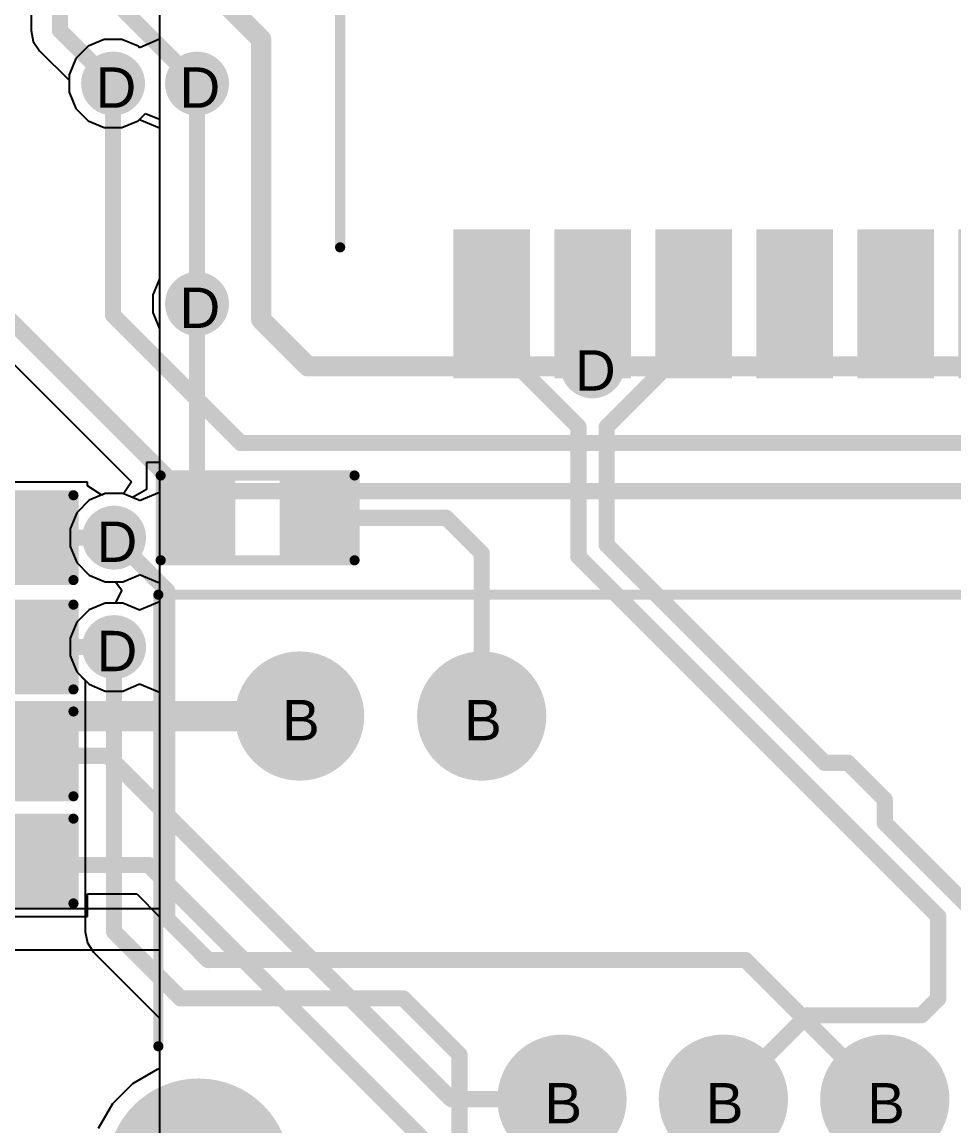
# Model space of a CAD drawing. Header units: inches. Extents: x 0 to 5032, y 0 to 5323.
# Drawn here: x 139.74 to 151.46, y 9.49 to 23.38 of the extents above; entities that cross this region are included whole.
import ezdxf

# ---------------------------------------------------------------- set-up
doc = ezdxf.new("R2010")
doc.units = ezdxf.units.IN
for name, color, linetype in [('Bottom Layer', 5, 'Continuous'), ('Bottom Solder', 6, 'Continuous'), ('Drill Drawing', 1, 'Continuous'), ('Layer 1', 16, 'Continuous'), ('Layer 2', 76, 'Continuous'), ('Multi-Layer', 9, 'Continuous'), ('Pad Holes', 156, 'Continuous'), ('Top Layer', 1, 'Continuous'), ('Top Overlay', 2, 'Continuous'), ('Top Paste', 8, 'Continuous'), ('Top Solder', 216, 'Continuous'), ('Via Holes', 16, 'Continuous')]:
    doc.layers.add(name, color=color, linetype=linetype)
doc.styles.add('Arial', font='', dxfattribs={"height": 0.2})
doc.styles.get('Arial').set_extended_font_data('Arial')

# ---------------------------------------------------------------- blocks, each defined once
blk = doc.blocks.new('H1102NLT_51')
at = {"layer": 'Top Layer'}
for points in [[(-5.1, 4.825), (-3.43, 4.825), (-3.43, 4.065), (-5.1, 4.065)], [(5.1, 4.065), (3.43, 4.065), (3.43, 4.825), (5.1, 4.825)], [(-5.1, 3.555), (-3.43, 3.555), (-3.43, 2.795), (-5.1, 2.795)], [(5.1, 2.795), (3.43, 2.795), (3.43, 3.555), (5.1, 3.555)], [(-5.1, 2.285), (-3.43, 2.285), (-3.43, 1.525), (-5.1, 1.525)], [(5.1, 1.525), (3.43, 1.525), (3.43, 2.285), (5.1, 2.285)], [(-5.1, 1.015), (-3.43, 1.015), (-3.43, 0.255), (-5.1, 0.255)], [(5.1, 0.255), (3.43, 0.255), (3.43, 1.015), (5.1, 1.015)], [(-5.1, -0.255), (-3.43, -0.255), (-3.43, -1.015), (-5.1, -1.015)], [(5.1, -1.015), (3.43, -1.015), (3.43, -0.255), (5.1, -0.255)], [(-5.1, -1.525), (-3.43, -1.525), (-3.43, -2.285), (-5.1, -2.285)], [(5.1, -2.285), (3.43, -2.285), (3.43, -1.525), (5.1, -1.525)], [(-5.1, -2.795), (-3.43, -2.795), (-3.43, -3.555), (-5.1, -3.555)], [(5.1, -3.555), (3.43, -3.555), (3.43, -2.795), (5.1, -2.795)], [(-5.1, -4.065), (-3.43, -4.065), (-3.43, -4.825), (-5.1, -4.825)], [(5.1, -4.825), (3.43, -4.825), (3.43, -4.065), (5.1, -4.065)]]:
    blk.add_hatch(color=1, dxfattribs=at).paths.add_polyline_path(points)
at = {"layer": 'Top Overlay'}
blk.add_hatch(color=2, dxfattribs=at).paths.add_polyline_path([(-3.226, 4.089), (-2.413, 4.089), (-2.413, 4.902), (-3.226, 4.902)])
at = {"layer": 'Top Paste'}
for points in [[(-5.1, 4.825), (-3.43, 4.825), (-3.43, 4.065), (-5.1, 4.065)], [(5.1, 4.065), (3.43, 4.065), (3.43, 4.825), (5.1, 4.825)], [(-5.1, 3.555), (-3.43, 3.555), (-3.43, 2.795), (-5.1, 2.795)], [(5.1, 2.795), (3.43, 2.795), (3.43, 3.555), (5.1, 3.555)], [(-5.1, 2.285), (-3.43, 2.285), (-3.43, 1.525), (-5.1, 1.525)], [(5.1, 1.525), (3.43, 1.525), (3.43, 2.285), (5.1, 2.285)], [(-5.1, 1.015), (-3.43, 1.015), (-3.43, 0.255), (-5.1, 0.255)], [(5.1, 0.255), (3.43, 0.255), (3.43, 1.015), (5.1, 1.015)], [(-5.1, -0.255), (-3.43, -0.255), (-3.43, -1.015), (-5.1, -1.015)], [(5.1, -1.015), (3.43, -1.015), (3.43, -0.255), (5.1, -0.255)], [(-5.1, -1.525), (-3.43, -1.525), (-3.43, -2.285), (-5.1, -2.285)], [(5.1, -2.285), (3.43, -2.285), (3.43, -1.525), (5.1, -1.525)], [(-5.1, -2.795), (-3.43, -2.795), (-3.43, -3.555), (-5.1, -3.555)], [(5.1, -3.555), (3.43, -3.555), (3.43, -2.795), (5.1, -2.795)], [(-5.1, -4.065), (-3.43, -4.065), (-3.43, -4.825), (-5.1, -4.825)], [(5.1, -4.825), (3.43, -4.825), (3.43, -4.065), (5.1, -4.065)]]:
    blk.add_hatch(color=8, dxfattribs=at).paths.add_polyline_path(points)
at = {"layer": 'Top Solder'}
for points in [[(-5.202, 4.927), (-3.328, 4.927), (-3.328, 3.963), (-5.202, 3.963)], [(5.202, 3.963), (3.328, 3.963), (3.328, 4.927), (5.202, 4.927)], [(-5.202, 3.657), (-3.328, 3.657), (-3.328, 2.693), (-5.202, 2.693)], [(5.202, 2.693), (3.328, 2.693), (3.328, 3.657), (5.202, 3.657)], [(-5.202, 2.387), (-3.328, 2.387), (-3.328, 1.423), (-5.202, 1.423)], [(5.202, 1.423), (3.328, 1.423), (3.328, 2.387), (5.202, 2.387)], [(-5.202, 1.117), (-3.328, 1.117), (-3.328, 0.153), (-5.202, 0.153)], [(5.202, 0.153), (3.328, 0.153), (3.328, 1.117), (5.202, 1.117)], [(-5.202, -0.153), (-3.328, -0.153), (-3.328, -1.117), (-5.202, -1.117)], [(5.202, -1.117), (3.328, -1.117), (3.328, -0.153), (5.202, -0.153)], [(-5.202, -1.423), (-3.328, -1.423), (-3.328, -2.387), (-5.202, -2.387)], [(5.202, -2.387), (3.328, -2.387), (3.328, -1.423), (5.202, -1.423)], [(-5.202, -2.693), (-3.328, -2.693), (-3.328, -3.657), (-5.202, -3.657)], [(5.202, -3.657), (3.328, -3.657), (3.328, -2.693), (5.202, -2.693)], [(-5.202, -3.963), (-3.328, -3.963), (-3.328, -4.927), (-5.202, -4.927)], [(5.202, -4.927), (3.328, -4.927), (3.328, -3.963), (5.202, -3.963)]]:
    blk.add_hatch(color=216, dxfattribs=at).paths.add_polyline_path(points)
at = {"layer": 'Top Overlay'}
for points in [[(3.555, 6.35, 0.127, 0.127, 0), (-3.555, 6.35, 0.127, 0.127, 0)], [(-5.484, 4.343, 0.254, 0.254, 0), (-5.484, 4.597, 0.254, 0.254, 0)], [(-5.357, 4.47, 0.254, 0.254, 0), (-5.484, 4.597, 0.254, 0.254, 0)], [(-5.484, 4.343, 0.254, 0.254, 0), (-5.357, 4.47, 0.254, 0.254, 0)], [(3.555, -6.35, 0.127, 0.127, 0), (-3.555, -6.35, 0.127, 0.127, 0)]]:
    blk.add_lwpolyline(points, format="xyseb", dxfattribs=at)
for points in [[(-3.587, 6.35, 0.0635, 0.0635, 1), (-3.523, 6.35, 0.0635, 0.0635, 1)], [(3.523, 6.35, 0.0635, 0.0635, 1), (3.587, 6.35, 0.0635, 0.0635, 1)], [(-5.548, 4.597, 0.127, 0.127, 1), (-5.421, 4.597, 0.127, 0.127, 1)], [(-5.548, 4.597, 0.127, 0.127, 1), (-5.421, 4.597, 0.127, 0.127, 1)], [(-5.421, 4.47, 0.127, 0.127, 1), (-5.294, 4.47, 0.127, 0.127, 1)], [(-5.421, 4.47, 0.127, 0.127, 1), (-5.294, 4.47, 0.127, 0.127, 1)], [(-5.548, 4.343, 0.127, 0.127, 1), (-5.421, 4.343, 0.127, 0.127, 1)], [(-5.548, 4.343, 0.127, 0.127, 1), (-5.421, 4.343, 0.127, 0.127, 1)], [(-3.587, -6.35, 0.0635, 0.0635, 1), (-3.523, -6.35, 0.0635, 0.0635, 1)], [(3.523, -6.35, 0.0635, 0.0635, 1), (3.587, -6.35, 0.0635, 0.0635, 1)]]:
    blk.add_lwpolyline(points, format="xyseb", close=True, dxfattribs=at)
blk = doc.blocks.new('R___0603_102')
at = {"layer": 'Top Layer'}
for points in [[(-0.381, 0.4445), (-0.381, -0.4445), (-1.143, -0.4445), (-1.143, 0.4445)], [(1.143, 0.4445), (1.143, -0.4445), (0.381, -0.4445), (0.381, 0.4445)]]:
    blk.add_hatch(color=1, dxfattribs=at).paths.add_polyline_path(points)
at = {"layer": 'Top Paste'}
for points in [[(-0.381, 0.4445), (-0.381, -0.4445), (-1.143, -0.4445), (-1.143, 0.4445)], [(1.143, 0.4445), (1.143, -0.4445), (0.381, -0.4445), (0.381, 0.4445)]]:
    blk.add_hatch(color=8, dxfattribs=at).paths.add_polyline_path(points)
at = {"layer": 'Top Solder'}
for points in [[(-0.2794, 0.5461), (-0.2794, -0.5461), (-1.2446, -0.5461), (-1.2446, 0.5461)], [(1.2446, 0.5461), (1.2446, -0.5461), (0.2794, -0.5461), (0.2794, 0.5461)]]:
    blk.add_hatch(color=216, dxfattribs=at).paths.add_polyline_path(points)
at = {"layer": 'Top Overlay'}
for points in [[(1.2192, 0.5334, 0.127, 0.127, 0), (-1.2192, 0.5334, 0.127, 0.127, 0)], [(-1.2192, 0.5334, 0.127, 0.127, 0), (-1.2192, -0.5334, 0.127, 0.127, 0)], [(1.2192, 0.5334, 0.127, 0.127, 0), (1.2192, -0.5334, 0.127, 0.127, 0)], [(1.2192, -0.5334, 0.127, 0.127, 0), (-1.2192, -0.5334, 0.127, 0.127, 0)]]:
    blk.add_lwpolyline(points, format="xyseb", dxfattribs=at)
for points in [[(-1.25095, 0.5334, 0.0635, 0.0635, 1), (-1.18745, 0.5334, 0.0635, 0.0635, 1)], [(-1.25095, 0.5334, 0.0635, 0.0635, 1), (-1.18745, 0.5334, 0.0635, 0.0635, 1)], [(1.18745, 0.5334, 0.0635, 0.0635, 1), (1.25095, 0.5334, 0.0635, 0.0635, 1)], [(1.18745, 0.5334, 0.0635, 0.0635, 1), (1.25095, 0.5334, 0.0635, 0.0635, 1)], [(-1.25095, -0.5334, 0.0635, 0.0635, 1), (-1.18745, -0.5334, 0.0635, 0.0635, 1)], [(-1.25095, -0.5334, 0.0635, 0.0635, 1), (-1.18745, -0.5334, 0.0635, 0.0635, 1)], [(1.18745, -0.5334, 0.0635, 0.0635, 1), (1.25095, -0.5334, 0.0635, 0.0635, 1)], [(1.18745, -0.5334, 0.0635, 0.0635, 1), (1.25095, -0.5334, 0.0635, 0.0635, 1)]]:
    blk.add_lwpolyline(points, format="xyseb", close=True, dxfattribs=at)
blk = doc.blocks.new('R___0603_104')
at = {"layer": 'Top Layer'}
for points in [[(-0.381, 0.4445), (-0.381, -0.4445), (-1.143, -0.4445), (-1.143, 0.4445)], [(1.143, 0.4445), (1.143, -0.4445), (0.381, -0.4445), (0.381, 0.4445)]]:
    blk.add_hatch(color=1, dxfattribs=at).paths.add_polyline_path(points)
at = {"layer": 'Top Paste'}
for points in [[(-0.381, 0.4445), (-0.381, -0.4445), (-1.143, -0.4445), (-1.143, 0.4445)], [(1.143, 0.4445), (1.143, -0.4445), (0.381, -0.4445), (0.381, 0.4445)]]:
    blk.add_hatch(color=8, dxfattribs=at).paths.add_polyline_path(points)
at = {"layer": 'Top Solder'}
for points in [[(-0.2794, 0.5461), (-0.2794, -0.5461), (-1.2446, -0.5461), (-1.2446, 0.5461)], [(1.2446, 0.5461), (1.2446, -0.5461), (0.2794, -0.5461), (0.2794, 0.5461)]]:
    blk.add_hatch(color=216, dxfattribs=at).paths.add_polyline_path(points)
at = {"layer": 'Top Overlay'}
for points in [[(1.2192, 0.5334, 0.127, 0.127, 0), (-1.2192, 0.5334, 0.127, 0.127, 0)], [(-1.2192, 0.5334, 0.127, 0.127, 0), (-1.2192, -0.5334, 0.127, 0.127, 0)], [(1.2192, 0.5334, 0.127, 0.127, 0), (1.2192, -0.5334, 0.127, 0.127, 0)], [(1.2192, -0.5334, 0.127, 0.127, 0), (-1.2192, -0.5334, 0.127, 0.127, 0)]]:
    blk.add_lwpolyline(points, format="xyseb", dxfattribs=at)
for points in [[(-1.25095, 0.5334, 0.0635, 0.0635, 1), (-1.18745, 0.5334, 0.0635, 0.0635, 1)], [(-1.25095, 0.5334, 0.0635, 0.0635, 1), (-1.18745, 0.5334, 0.0635, 0.0635, 1)], [(1.18745, 0.5334, 0.0635, 0.0635, 1), (1.25095, 0.5334, 0.0635, 0.0635, 1)], [(1.18745, 0.5334, 0.0635, 0.0635, 1), (1.25095, 0.5334, 0.0635, 0.0635, 1)], [(-1.25095, -0.5334, 0.0635, 0.0635, 1), (-1.18745, -0.5334, 0.0635, 0.0635, 1)], [(-1.25095, -0.5334, 0.0635, 0.0635, 1), (-1.18745, -0.5334, 0.0635, 0.0635, 1)], [(1.18745, -0.5334, 0.0635, 0.0635, 1), (1.25095, -0.5334, 0.0635, 0.0635, 1)], [(1.18745, -0.5334, 0.0635, 0.0635, 1), (1.25095, -0.5334, 0.0635, 0.0635, 1)]]:
    blk.add_lwpolyline(points, format="xyseb", close=True, dxfattribs=at)
blk = doc.blocks.new('R___0603_105')
at = {"layer": 'Top Layer'}
for points in [[(-0.381, 0.4445), (-0.381, -0.4445), (-1.143, -0.4445), (-1.143, 0.4445)], [(1.143, 0.4445), (1.143, -0.4445), (0.381, -0.4445), (0.381, 0.4445)]]:
    blk.add_hatch(color=1, dxfattribs=at).paths.add_polyline_path(points)
at = {"layer": 'Top Paste'}
for points in [[(-0.381, 0.4445), (-0.381, -0.4445), (-1.143, -0.4445), (-1.143, 0.4445)], [(1.143, 0.4445), (1.143, -0.4445), (0.381, -0.4445), (0.381, 0.4445)]]:
    blk.add_hatch(color=8, dxfattribs=at).paths.add_polyline_path(points)
at = {"layer": 'Top Solder'}
for points in [[(-0.2794, 0.5461), (-0.2794, -0.5461), (-1.2446, -0.5461), (-1.2446, 0.5461)], [(1.2446, 0.5461), (1.2446, -0.5461), (0.2794, -0.5461), (0.2794, 0.5461)]]:
    blk.add_hatch(color=216, dxfattribs=at).paths.add_polyline_path(points)
at = {"layer": 'Top Overlay'}
for points in [[(1.2192, 0.5334, 0.127, 0.127, 0), (-1.2192, 0.5334, 0.127, 0.127, 0)], [(-1.2192, 0.5334, 0.127, 0.127, 0), (-1.2192, -0.5334, 0.127, 0.127, 0)], [(1.2192, 0.5334, 0.127, 0.127, 0), (1.2192, -0.5334, 0.127, 0.127, 0)], [(1.2192, -0.5334, 0.127, 0.127, 0), (-1.2192, -0.5334, 0.127, 0.127, 0)]]:
    blk.add_lwpolyline(points, format="xyseb", dxfattribs=at)
for points in [[(-1.25095, 0.5334, 0.0635, 0.0635, 1), (-1.18745, 0.5334, 0.0635, 0.0635, 1)], [(-1.25095, 0.5334, 0.0635, 0.0635, 1), (-1.18745, 0.5334, 0.0635, 0.0635, 1)], [(1.18745, 0.5334, 0.0635, 0.0635, 1), (1.25095, 0.5334, 0.0635, 0.0635, 1)], [(1.18745, 0.5334, 0.0635, 0.0635, 1), (1.25095, 0.5334, 0.0635, 0.0635, 1)], [(-1.25095, -0.5334, 0.0635, 0.0635, 1), (-1.18745, -0.5334, 0.0635, 0.0635, 1)], [(-1.25095, -0.5334, 0.0635, 0.0635, 1), (-1.18745, -0.5334, 0.0635, 0.0635, 1)], [(1.18745, -0.5334, 0.0635, 0.0635, 1), (1.25095, -0.5334, 0.0635, 0.0635, 1)], [(1.18745, -0.5334, 0.0635, 0.0635, 1), (1.25095, -0.5334, 0.0635, 0.0635, 1)]]:
    blk.add_lwpolyline(points, format="xyseb", close=True, dxfattribs=at)
blk = doc.blocks.new('R___0603_106')
at = {"layer": 'Top Layer'}
for points in [[(-0.381, 0.4445), (-0.381, -0.4445), (-1.143, -0.4445), (-1.143, 0.4445)], [(1.143, 0.4445), (1.143, -0.4445), (0.381, -0.4445), (0.381, 0.4445)]]:
    blk.add_hatch(color=1, dxfattribs=at).paths.add_polyline_path(points)
at = {"layer": 'Top Paste'}
for points in [[(-0.381, 0.4445), (-0.381, -0.4445), (-1.143, -0.4445), (-1.143, 0.4445)], [(1.143, 0.4445), (1.143, -0.4445), (0.381, -0.4445), (0.381, 0.4445)]]:
    blk.add_hatch(color=8, dxfattribs=at).paths.add_polyline_path(points)
at = {"layer": 'Top Solder'}
for points in [[(-0.2794, 0.5461), (-0.2794, -0.5461), (-1.2446, -0.5461), (-1.2446, 0.5461)], [(1.2446, 0.5461), (1.2446, -0.5461), (0.2794, -0.5461), (0.2794, 0.5461)]]:
    blk.add_hatch(color=216, dxfattribs=at).paths.add_polyline_path(points)
at = {"layer": 'Top Overlay'}
for points in [[(1.2192, 0.5334, 0.127, 0.127, 0), (-1.2192, 0.5334, 0.127, 0.127, 0)], [(-1.2192, 0.5334, 0.127, 0.127, 0), (-1.2192, -0.5334, 0.127, 0.127, 0)], [(1.2192, 0.5334, 0.127, 0.127, 0), (1.2192, -0.5334, 0.127, 0.127, 0)], [(1.2192, -0.5334, 0.127, 0.127, 0), (-1.2192, -0.5334, 0.127, 0.127, 0)]]:
    blk.add_lwpolyline(points, format="xyseb", dxfattribs=at)
for points in [[(-1.25095, 0.5334, 0.0635, 0.0635, 1), (-1.18745, 0.5334, 0.0635, 0.0635, 1)], [(-1.25095, 0.5334, 0.0635, 0.0635, 1), (-1.18745, 0.5334, 0.0635, 0.0635, 1)], [(1.18745, 0.5334, 0.0635, 0.0635, 1), (1.25095, 0.5334, 0.0635, 0.0635, 1)], [(1.18745, 0.5334, 0.0635, 0.0635, 1), (1.25095, 0.5334, 0.0635, 0.0635, 1)], [(-1.25095, -0.5334, 0.0635, 0.0635, 1), (-1.18745, -0.5334, 0.0635, 0.0635, 1)], [(-1.25095, -0.5334, 0.0635, 0.0635, 1), (-1.18745, -0.5334, 0.0635, 0.0635, 1)], [(1.18745, -0.5334, 0.0635, 0.0635, 1), (1.25095, -0.5334, 0.0635, 0.0635, 1)], [(1.18745, -0.5334, 0.0635, 0.0635, 1), (1.25095, -0.5334, 0.0635, 0.0635, 1)]]:
    blk.add_lwpolyline(points, format="xyseb", close=True, dxfattribs=at)
blk = doc.blocks.new('R___0603_107')
at = {"layer": 'Top Layer'}
for points in [[(-0.381, 0.4445), (-0.381, -0.4445), (-1.143, -0.4445), (-1.143, 0.4445)], [(1.143, 0.4445), (1.143, -0.4445), (0.381, -0.4445), (0.381, 0.4445)]]:
    blk.add_hatch(color=1, dxfattribs=at).paths.add_polyline_path(points)
at = {"layer": 'Top Paste'}
for points in [[(-0.381, 0.4445), (-0.381, -0.4445), (-1.143, -0.4445), (-1.143, 0.4445)], [(1.143, 0.4445), (1.143, -0.4445), (0.381, -0.4445), (0.381, 0.4445)]]:
    blk.add_hatch(color=8, dxfattribs=at).paths.add_polyline_path(points)
at = {"layer": 'Top Solder'}
for points in [[(-0.2794, 0.5461), (-0.2794, -0.5461), (-1.2446, -0.5461), (-1.2446, 0.5461)], [(1.2446, 0.5461), (1.2446, -0.5461), (0.2794, -0.5461), (0.2794, 0.5461)]]:
    blk.add_hatch(color=216, dxfattribs=at).paths.add_polyline_path(points)
at = {"layer": 'Top Overlay'}
for points in [[(-1.2192, 0.5334, 0.127, 0.127, 0), (-1.2192, -0.5334, 0.127, 0.127, 0)], [(1.2192, 0.5334, 0.127, 0.127, 0), (-1.2192, 0.5334, 0.127, 0.127, 0)], [(1.2192, 0.5334, 0.127, 0.127, 0), (1.2192, -0.5334, 0.127, 0.127, 0)], [(1.2192, -0.5334, 0.127, 0.127, 0), (-1.2192, -0.5334, 0.127, 0.127, 0)]]:
    blk.add_lwpolyline(points, format="xyseb", dxfattribs=at)
for points in [[(-1.25095, 0.5334, 0.0635, 0.0635, 1), (-1.18745, 0.5334, 0.0635, 0.0635, 1)], [(-1.25095, 0.5334, 0.0635, 0.0635, 1), (-1.18745, 0.5334, 0.0635, 0.0635, 1)], [(1.18745, 0.5334, 0.0635, 0.0635, 1), (1.25095, 0.5334, 0.0635, 0.0635, 1)], [(1.18745, 0.5334, 0.0635, 0.0635, 1), (1.25095, 0.5334, 0.0635, 0.0635, 1)], [(-1.25095, -0.5334, 0.0635, 0.0635, 1), (-1.18745, -0.5334, 0.0635, 0.0635, 1)], [(-1.25095, -0.5334, 0.0635, 0.0635, 1), (-1.18745, -0.5334, 0.0635, 0.0635, 1)], [(1.18745, -0.5334, 0.0635, 0.0635, 1), (1.25095, -0.5334, 0.0635, 0.0635, 1)], [(1.18745, -0.5334, 0.0635, 0.0635, 1), (1.25095, -0.5334, 0.0635, 0.0635, 1)]]:
    blk.add_lwpolyline(points, format="xyseb", close=True, dxfattribs=at)
blk = doc.blocks.new('2_406549_1_119')
at = {"layer": 'Bottom Layer'}
h = blk.add_hatch(color=5, dxfattribs=at)
edge = h.paths.add_edge_path()
edge.add_arc((-6.86, 3.3), 0.762, 0, 360)
h = blk.add_hatch(color=5, dxfattribs=at)
edge = h.paths.add_edge_path()
edge.add_arc((-4.57, 3.3), 0.762, 0, 360)
h = blk.add_hatch(color=5, dxfattribs=at)
edge = h.paths.add_edge_path()
edge.add_arc((-3.56, -1.52), 0.762, 0, 360)
h = blk.add_hatch(color=5, dxfattribs=at)
edge = h.paths.add_edge_path()
edge.add_arc((-1.53, -1.52), 0.762, 0, 360)
h = blk.add_hatch(color=5, dxfattribs=at)
edge = h.paths.add_edge_path()
edge.add_arc((0.5, -1.52), 0.762, 0, 360)
h = blk.add_hatch(color=5, dxfattribs=at)
edge = h.paths.add_edge_path()
edge.add_arc((-8.13, -2.41), 1.1, 0, 360)
at = {"layer": 'Bottom Solder'}
h = blk.add_hatch(color=6, dxfattribs=at)
edge = h.paths.add_edge_path()
edge.add_arc((-6.86, 3.3), 0.813, 0, 360)
h = blk.add_hatch(color=6, dxfattribs=at)
edge = h.paths.add_edge_path()
edge.add_arc((-4.57, 3.3), 0.813, 0, 360)
h = blk.add_hatch(color=6, dxfattribs=at)
edge = h.paths.add_edge_path()
edge.add_arc((-3.56, -1.52), 0.813, 0, 360)
h = blk.add_hatch(color=6, dxfattribs=at)
edge = h.paths.add_edge_path()
edge.add_arc((-1.53, -1.52), 0.813, 0, 360)
h = blk.add_hatch(color=6, dxfattribs=at)
edge = h.paths.add_edge_path()
edge.add_arc((0.5, -1.52), 0.813, 0, 360)
h = blk.add_hatch(color=6, dxfattribs=at)
edge = h.paths.add_edge_path()
edge.add_arc((-8.13, -2.41), 1.151, 0, 360)
at = {"layer": 'Layer 1'}
h = blk.add_hatch(color=16, dxfattribs=at)
edge = h.paths.add_edge_path()
edge.add_arc((-6.86, 3.3), 0.762, 0, 360)
h = blk.add_hatch(color=16, dxfattribs=at)
edge = h.paths.add_edge_path()
edge.add_arc((-4.57, 3.3), 0.762, 0, 360)
h = blk.add_hatch(color=16, dxfattribs=at)
edge = h.paths.add_edge_path()
edge.add_arc((-3.56, -1.52), 0.762, 0, 360)
h = blk.add_hatch(color=16, dxfattribs=at)
edge = h.paths.add_edge_path()
edge.add_arc((-1.53, -1.52), 0.762, 0, 360)
h = blk.add_hatch(color=16, dxfattribs=at)
edge = h.paths.add_edge_path()
edge.add_arc((0.5, -1.52), 0.762, 0, 360)
h = blk.add_hatch(color=16, dxfattribs=at)
edge = h.paths.add_edge_path()
edge.add_arc((-8.13, -2.41), 1.1, 0, 360)
at = {"layer": 'Layer 2'}
h = blk.add_hatch(color=76, dxfattribs=at)
edge = h.paths.add_edge_path()
edge.add_arc((-6.86, 3.3), 0.762, 0, 360)
h = blk.add_hatch(color=76, dxfattribs=at)
edge = h.paths.add_edge_path()
edge.add_arc((-4.57, 3.3), 0.762, 0, 360)
h = blk.add_hatch(color=76, dxfattribs=at)
edge = h.paths.add_edge_path()
edge.add_arc((-3.56, -1.52), 0.762, 0, 360)
h = blk.add_hatch(color=76, dxfattribs=at)
edge = h.paths.add_edge_path()
edge.add_arc((-1.53, -1.52), 0.762, 0, 360)
h = blk.add_hatch(color=76, dxfattribs=at)
edge = h.paths.add_edge_path()
edge.add_arc((0.5, -1.52), 0.762, 0, 360)
h = blk.add_hatch(color=76, dxfattribs=at)
edge = h.paths.add_edge_path()
edge.add_arc((-8.13, -2.41), 1.1, 0, 360)
at = {"layer": 'Multi-Layer'}
h = blk.add_hatch(color=9, dxfattribs=at)
edge = h.paths.add_edge_path()
edge.add_arc((-6.86, 3.3), 0.762, 0, 360)
h = blk.add_hatch(color=9, dxfattribs=at)
edge = h.paths.add_edge_path()
edge.add_arc((-4.57, 3.3), 0.762, 0, 360)
h = blk.add_hatch(color=9, dxfattribs=at)
edge = h.paths.add_edge_path()
edge.add_arc((-3.56, -1.52), 0.762, 0, 360)
h = blk.add_hatch(color=9, dxfattribs=at)
edge = h.paths.add_edge_path()
edge.add_arc((-1.53, -1.52), 0.762, 0, 360)
h = blk.add_hatch(color=9, dxfattribs=at)
edge = h.paths.add_edge_path()
edge.add_arc((0.5, -1.52), 0.762, 0, 360)
h = blk.add_hatch(color=9, dxfattribs=at)
edge = h.paths.add_edge_path()
edge.add_arc((-8.13, -2.41), 1.1, 0, 360)
at = {"layer": 'Pad Holes'}
h = blk.add_hatch(color=7, dxfattribs=at)
edge = h.paths.add_edge_path()
edge.add_arc((-6.86, 3.3), 0.45, 0, 360)
h = blk.add_hatch(color=7, dxfattribs=at)
edge = h.paths.add_edge_path()
edge.add_arc((-4.57, 3.3), 0.45, 0, 360)
h = blk.add_hatch(color=7, dxfattribs=at)
edge = h.paths.add_edge_path()
edge.add_arc((-3.56, -1.52), 0.45, 0, 360)
h = blk.add_hatch(color=7, dxfattribs=at)
edge = h.paths.add_edge_path()
edge.add_arc((-1.53, -1.52), 0.45, 0, 360)
h = blk.add_hatch(color=7, dxfattribs=at)
edge = h.paths.add_edge_path()
edge.add_arc((0.5, -1.52), 0.45, 0, 360)
h = blk.add_hatch(color=7, dxfattribs=at)
edge = h.paths.add_edge_path()
edge.add_arc((-8.13, -2.41), 0.785, 0, 360)
at = {"layer": 'Top Layer'}
h = blk.add_hatch(color=1, dxfattribs=at)
edge = h.paths.add_edge_path()
edge.add_arc((-6.86, 3.3), 0.762, 0, 360)
h = blk.add_hatch(color=1, dxfattribs=at)
edge = h.paths.add_edge_path()
edge.add_arc((-4.57, 3.3), 0.762, 0, 360)
h = blk.add_hatch(color=1, dxfattribs=at)
edge = h.paths.add_edge_path()
edge.add_arc((-3.56, -1.52), 0.762, 0, 360)
h = blk.add_hatch(color=1, dxfattribs=at)
edge = h.paths.add_edge_path()
edge.add_arc((-1.53, -1.52), 0.762, 0, 360)
h = blk.add_hatch(color=1, dxfattribs=at)
edge = h.paths.add_edge_path()
edge.add_arc((0.5, -1.52), 0.762, 0, 360)
h = blk.add_hatch(color=1, dxfattribs=at)
edge = h.paths.add_edge_path()
edge.add_arc((-8.13, -2.41), 1.1, 0, 360)
at = {"layer": 'Top Solder'}
h = blk.add_hatch(color=216, dxfattribs=at)
edge = h.paths.add_edge_path()
edge.add_arc((-6.86, 3.3), 0.813, 0, 360)
h = blk.add_hatch(color=216, dxfattribs=at)
edge = h.paths.add_edge_path()
edge.add_arc((-4.57, 3.3), 0.813, 0, 360)
h = blk.add_hatch(color=216, dxfattribs=at)
edge = h.paths.add_edge_path()
edge.add_arc((-3.56, -1.52), 0.813, 0, 360)
h = blk.add_hatch(color=216, dxfattribs=at)
edge = h.paths.add_edge_path()
edge.add_arc((-1.53, -1.52), 0.813, 0, 360)
h = blk.add_hatch(color=216, dxfattribs=at)
edge = h.paths.add_edge_path()
edge.add_arc((0.5, -1.52), 0.813, 0, 360)
h = blk.add_hatch(color=216, dxfattribs=at)
edge = h.paths.add_edge_path()
edge.add_arc((-8.13, -2.41), 1.151, 0, 360)
at = {"layer": 'Top Overlay'}
for points in [[(-8.636, -0.854, 0.127, 0.127, 0), (-8.636, 4.826, 0.127, 0.127, 0)], [(-8.636, 4.826, 0.127, 0.127, 0), (8.636, 4.826, 0.127, 0.127, 0)]]:
    blk.add_lwpolyline(points, format="xyseb", dxfattribs=at)
for points in [[(-8.668, 4.826, 0.0635, 0.0635, 1), (-8.604, 4.826, 0.0635, 0.0635, 1)], [(-8.668, 4.826, 0.0635, 0.0635, 1), (-8.604, 4.826, 0.0635, 0.0635, 1)], [(-8.668, -0.854, 0.0635, 0.0635, 1), (-8.604, -0.854, 0.0635, 0.0635, 1)]]:
    blk.add_lwpolyline(points, format="xyseb", close=True, dxfattribs=at)

msp = doc.modelspace()

# ---------------------------------------------------------------- hatches: boundary and pattern name
at = {"layer": 'Bottom Layer'}
h = msp.add_hatch(color=5, dxfattribs=at)
edge = h.paths.add_edge_path()
edge.add_arc((140.885, 22.608), 0.3, 0, 360)
h = msp.add_hatch(color=5, dxfattribs=at)
edge = h.paths.add_edge_path()
edge.add_arc((141.941, 22.608), 0.3, 0, 360)
h = msp.add_hatch(color=5, dxfattribs=at)
edge = h.paths.add_edge_path()
edge.add_arc((141.941, 19.837), 0.3, 0, 360)
h = msp.add_hatch(color=5, dxfattribs=at)
edge = h.paths.add_edge_path()
edge.add_arc((146.914, 19.05), 0.3, 0, 360)
h = msp.add_hatch(color=5, dxfattribs=at)
edge = h.paths.add_edge_path()
edge.add_arc((140.898, 16.895), 0.3, 0, 360)
h = msp.add_hatch(color=5, dxfattribs=at)
edge = h.paths.add_edge_path()
edge.add_arc((140.898, 15.519), 0.3, 0, 360)
at = {"layer": 'Bottom Solder'}
h = msp.add_hatch(color=6, dxfattribs=at)
edge = h.paths.add_edge_path()
edge.add_arc((140.885, 22.608), 0.402, 0, 360)
h = msp.add_hatch(color=6, dxfattribs=at)
edge = h.paths.add_edge_path()
edge.add_arc((141.941, 22.608), 0.402, 0, 360)
h = msp.add_hatch(color=6, dxfattribs=at)
edge = h.paths.add_edge_path()
edge.add_arc((141.941, 19.837), 0.402, 0, 360)
h = msp.add_hatch(color=6, dxfattribs=at)
edge = h.paths.add_edge_path()
edge.add_arc((146.914, 19.05), 0.402, 0, 360)
h = msp.add_hatch(color=6, dxfattribs=at)
edge = h.paths.add_edge_path()
edge.add_arc((140.898, 16.895), 0.402, 0, 360)
h = msp.add_hatch(color=6, dxfattribs=at)
edge = h.paths.add_edge_path()
edge.add_arc((140.898, 15.519), 0.402, 0, 360)
at = {"layer": 'Layer 1'}
h = msp.add_hatch(color=16, dxfattribs=at)
edge = h.paths.add_edge_path()
edge.add_arc((140.885, 22.608), 0.3, 0, 360)
h = msp.add_hatch(color=16, dxfattribs=at)
edge = h.paths.add_edge_path()
edge.add_arc((141.941, 22.608), 0.3, 0, 360)
h = msp.add_hatch(color=16, dxfattribs=at)
edge = h.paths.add_edge_path()
edge.add_arc((141.941, 19.837), 0.3, 0, 360)
h = msp.add_hatch(color=16, dxfattribs=at)
edge = h.paths.add_edge_path()
edge.add_arc((146.914, 19.05), 0.3, 0, 360)
h = msp.add_hatch(color=16, dxfattribs=at)
edge = h.paths.add_edge_path()
edge.add_arc((140.898, 16.895), 0.3, 0, 360)
h = msp.add_hatch(color=16, dxfattribs=at)
edge = h.paths.add_edge_path()
edge.add_arc((140.898, 15.519), 0.3, 0, 360)
at = {"layer": 'Layer 2'}
h = msp.add_hatch(color=76, dxfattribs=at)
edge = h.paths.add_edge_path()
edge.add_arc((140.885, 22.608), 0.3, 0, 360)
h = msp.add_hatch(color=76, dxfattribs=at)
edge = h.paths.add_edge_path()
edge.add_arc((141.941, 22.608), 0.3, 0, 360)
h = msp.add_hatch(color=76, dxfattribs=at)
edge = h.paths.add_edge_path()
edge.add_arc((141.941, 19.837), 0.3, 0, 360)
h = msp.add_hatch(color=76, dxfattribs=at)
edge = h.paths.add_edge_path()
edge.add_arc((146.914, 19.05), 0.3, 0, 360)
h = msp.add_hatch(color=76, dxfattribs=at)
edge = h.paths.add_edge_path()
edge.add_arc((140.898, 16.895), 0.3, 0, 360)
h = msp.add_hatch(color=76, dxfattribs=at)
edge = h.paths.add_edge_path()
edge.add_arc((140.898, 15.519), 0.3, 0, 360)
at = {"layer": 'Top Layer'}
h = msp.add_hatch(color=1, dxfattribs=at)
edge = h.paths.add_edge_path()
edge.add_arc((140.885, 22.608), 0.3, 0, 360)
h = msp.add_hatch(color=1, dxfattribs=at)
edge = h.paths.add_edge_path()
edge.add_arc((141.941, 22.608), 0.3, 0, 360)
h = msp.add_hatch(color=1, dxfattribs=at)
edge = h.paths.add_edge_path()
edge.add_arc((141.941, 19.837), 0.3, 0, 360)
h = msp.add_hatch(color=1, dxfattribs=at)
edge = h.paths.add_edge_path()
edge.add_arc((146.914, 19.05), 0.3, 0, 360)
h = msp.add_hatch(color=1, dxfattribs=at)
edge = h.paths.add_edge_path()
edge.add_arc((140.898, 16.895), 0.3, 0, 360)
h = msp.add_hatch(color=1, dxfattribs=at)
edge = h.paths.add_edge_path()
edge.add_arc((140.898, 15.519), 0.3, 0, 360)
at = {"layer": 'Top Solder'}
h = msp.add_hatch(color=216, dxfattribs=at)
edge = h.paths.add_edge_path()
edge.add_arc((140.885, 22.608), 0.402, 0, 360)
h = msp.add_hatch(color=216, dxfattribs=at)
edge = h.paths.add_edge_path()
edge.add_arc((141.941, 22.608), 0.402, 0, 360)
h = msp.add_hatch(color=216, dxfattribs=at)
edge = h.paths.add_edge_path()
edge.add_arc((141.941, 19.837), 0.402, 0, 360)
h = msp.add_hatch(color=216, dxfattribs=at)
edge = h.paths.add_edge_path()
edge.add_arc((146.914, 19.05), 0.402, 0, 360)
h = msp.add_hatch(color=216, dxfattribs=at)
edge = h.paths.add_edge_path()
edge.add_arc((140.898, 16.895), 0.402, 0, 360)
h = msp.add_hatch(color=216, dxfattribs=at)
edge = h.paths.add_edge_path()
edge.add_arc((140.898, 15.519), 0.402, 0, 360)
at = {"layer": 'Via Holes'}
h = msp.add_hatch(color=7, dxfattribs=at)
edge = h.paths.add_edge_path()
edge.add_arc((140.885, 22.608), 0.15, 0, 360)
h = msp.add_hatch(color=7, dxfattribs=at)
edge = h.paths.add_edge_path()
edge.add_arc((141.941, 22.608), 0.15, 0, 360)
h = msp.add_hatch(color=7, dxfattribs=at)
edge = h.paths.add_edge_path()
edge.add_arc((141.941, 19.837), 0.15, 0, 360)
h = msp.add_hatch(color=7, dxfattribs=at)
edge = h.paths.add_edge_path()
edge.add_arc((146.914, 19.05), 0.15, 0, 360)
h = msp.add_hatch(color=7, dxfattribs=at)
edge = h.paths.add_edge_path()
edge.add_arc((140.898, 16.895), 0.15, 0, 360)
h = msp.add_hatch(color=7, dxfattribs=at)
edge = h.paths.add_edge_path()
edge.add_arc((140.898, 15.519), 0.15, 0, 360)

# ---------------------------------------------------------------- linework, layer by layer
at = {"layer": 'Bottom Layer'}
for p, q in [((137.664, 21.05), (141.118, 17.596)), ((141.118, 17.596), (141.017, 17.445)), ((140.584, 17.365), (140.428, 17.209)), ((140.787, 17.449), (140.584, 17.365)), ((141.008, 17.449), (140.787, 17.449)), ((141.017, 17.445), (141.008, 17.449)), ((140.428, 17.209), (140.344, 17.005)), ((140.344, 17.005), (140.344, 16.785)), ((140.344, 16.785), (140.428, 16.581)), ((140.428, 16.581), (140.584, 16.425)), ((140.584, 16.425), (140.787, 16.341)), ((140.787, 16.341), (140.914, 16.341)), ((140.914, 16.341), (140.917, 16.339)), ((140.917, 16.339), (140.995, 16.235)), ((140.995, 16.235), (140.911, 16.073)), ((140.584, 15.989), (140.428, 15.833)), ((140.787, 16.073), (140.584, 15.989)), ((140.911, 16.073), (140.787, 16.073)), ((140.428, 15.833), (140.344, 15.63)), ((140.344, 15.63), (140.344, 15.409)), ((140.344, 15.409), (140.428, 15.206)), ((140.428, 15.206), (140.535, 15.098)), ((140.535, 15.098), (140.535, 11.938)), ((140.535, 11.938), (140.535, 11.938)), ((140.535, 11.938), (140.563, 11.799)), ((140.563, 11.799), (140.641, 11.682)), ((140.641, 11.682), (141.471, 10.852)), ((141.471, 10.852), (141.471, 10.211)), ((141.438, 10.203), (141.129, 10.024)), ((141.471, 10.211), (141.438, 10.203)), ((141.129, 10.024), (140.877, 9.772)), ((140.877, 9.772), (140.699, 9.463))]:
    msp.add_line(p, q, dxfattribs=at)
for points in [[(142.088, 23.825, 0.254, 0.254, 0), (142.748, 23.165, 0.254, 0.254, 0)], [(142.748, 19.638, 0.254, 0.254, 0), (142.748, 23.165, 0.254, 0.254, 0)], [(140.885, 19.694, 0.203, 0.203, 0), (140.885, 22.608, 0.203, 0.203, 0)], [(141.941, 19.837, 0.203, 0.203, 0), (141.941, 22.608, 0.203, 0.203, 0)], [(137.92, 21.306, 0.203, 0.203, 0), (141.747, 17.48, 0.203, 0.203, 0)], [(140.885, 19.694, 0.203, 0.203, 0), (142.494, 18.085, 0.203, 0.203, 0)], [(142.748, 19.638, 0.254, 0.254, 0), (143.336, 19.05, 0.254, 0.254, 0)], [(143.336, 19.05, 0.254, 0.254, 0), (146.914, 19.05, 0.254, 0.254, 0)], [(146.914, 19.05, 0.254, 0.254, 0), (153.264, 19.05, 0.254, 0.254, 0)], [(142.494, 18.085, 0.203, 0.203, 0), (158.251, 18.085, 0.203, 0.203, 0)], [(141.747, 17.48, 0.203, 0.203, 0), (159.288, 17.48, 0.203, 0.203, 0)], [(140.898, 16.895, 0.203, 0.203, 0), (141.567, 16.226, 0.203, 0.203, 0)], [(141.567, 12.096, 0.203, 0.203, 0), (141.567, 16.226, 0.203, 0.203, 0)], [(140.898, 11.938, 0.203, 0.203, 0), (140.898, 15.519, 0.203, 0.203, 0)], [(141.567, 12.096, 0.203, 0.203, 0), (142.081, 11.581, 0.203, 0.203, 0)], [(140.898, 11.938, 0.203, 0.203, 0), (141.737, 11.099, 0.203, 0.203, 0)], [(142.081, 11.581, 0.203, 0.203, 0), (148.84, 11.581, 0.203, 0.203, 0)], [(148.84, 11.581, 0.203, 0.203, 0), (150.591, 9.831, 0.203, 0.203, 0)], [(141.737, 11.099, 0.203, 0.203, 0), (144.535, 11.099, 0.203, 0.203, 0)], [(144.535, 11.099, 0.203, 0.203, 0), (145.242, 10.391, 0.203, 0.203, 0)], [(145.242, 7.51, 0.203, 0.203, 0), (145.242, 10.391, 0.203, 0.203, 0)]]:
    msp.add_lwpolyline(points, format="xyseb", dxfattribs=at)
for points in [[(142.685, 23.165, 0.127, 0.127, 1), (142.811, 23.165, 0.127, 0.127, 1)], [(142.685, 23.165, 0.127, 0.127, 1), (142.811, 23.165, 0.127, 0.127, 1)], [(140.834, 22.608, 0.102, 0.102, 1), (140.936, 22.608, 0.102, 0.102, 1)], [(141.89, 22.608, 0.102, 0.102, 1), (141.991, 22.608, 0.102, 0.102, 1)], [(141.89, 19.837, 0.102, 0.102, 1), (141.991, 19.837, 0.102, 0.102, 1)], [(140.834, 19.694, 0.102, 0.102, 1), (140.936, 19.694, 0.102, 0.102, 1)], [(140.834, 19.694, 0.102, 0.102, 1), (140.936, 19.694, 0.102, 0.102, 1)], [(142.685, 19.638, 0.127, 0.127, 1), (142.811, 19.638, 0.127, 0.127, 1)], [(142.685, 19.638, 0.127, 0.127, 1), (142.811, 19.638, 0.127, 0.127, 1)], [(143.272, 19.05, 0.127, 0.127, 1), (143.399, 19.05, 0.127, 0.127, 1)], [(143.272, 19.05, 0.127, 0.127, 1), (143.399, 19.05, 0.127, 0.127, 1)], [(146.85, 19.05, 0.127, 0.127, 1), (146.977, 19.05, 0.127, 0.127, 1)], [(146.85, 19.05, 0.127, 0.127, 1), (146.977, 19.05, 0.127, 0.127, 1)], [(142.443, 18.085, 0.102, 0.102, 1), (142.545, 18.085, 0.102, 0.102, 1)], [(142.443, 18.085, 0.102, 0.102, 1), (142.545, 18.085, 0.102, 0.102, 1)], [(141.696, 17.48, 0.102, 0.102, 1), (141.797, 17.48, 0.102, 0.102, 1)], [(141.696, 17.48, 0.102, 0.102, 1), (141.797, 17.48, 0.102, 0.102, 1)], [(140.847, 16.895, 0.102, 0.102, 1), (140.948, 16.895, 0.102, 0.102, 1)], [(141.516, 16.226, 0.102, 0.102, 1), (141.617, 16.226, 0.102, 0.102, 1)], [(141.516, 16.226, 0.102, 0.102, 1), (141.617, 16.226, 0.102, 0.102, 1)], [(140.847, 15.519, 0.102, 0.102, 1), (140.948, 15.519, 0.102, 0.102, 1)], [(141.516, 12.096, 0.102, 0.102, 1), (141.617, 12.096, 0.102, 0.102, 1)], [(141.516, 12.096, 0.102, 0.102, 1), (141.617, 12.096, 0.102, 0.102, 1)], [(140.847, 11.938, 0.102, 0.102, 1), (140.948, 11.938, 0.102, 0.102, 1)], [(140.847, 11.938, 0.102, 0.102, 1), (140.948, 11.938, 0.102, 0.102, 1)], [(142.03, 11.581, 0.102, 0.102, 1), (142.132, 11.581, 0.102, 0.102, 1)], [(142.03, 11.581, 0.102, 0.102, 1), (142.132, 11.581, 0.102, 0.102, 1)], [(148.789, 11.581, 0.102, 0.102, 1), (148.891, 11.581, 0.102, 0.102, 1)], [(148.789, 11.581, 0.102, 0.102, 1), (148.891, 11.581, 0.102, 0.102, 1)], [(141.686, 11.099, 0.102, 0.102, 1), (141.788, 11.099, 0.102, 0.102, 1)], [(141.686, 11.099, 0.102, 0.102, 1), (141.788, 11.099, 0.102, 0.102, 1)], [(144.484, 11.099, 0.102, 0.102, 1), (144.585, 11.099, 0.102, 0.102, 1)], [(144.484, 11.099, 0.102, 0.102, 1), (144.585, 11.099, 0.102, 0.102, 1)], [(145.192, 10.391, 0.102, 0.102, 1), (145.293, 10.391, 0.102, 0.102, 1)], [(145.192, 10.391, 0.102, 0.102, 1), (145.293, 10.391, 0.102, 0.102, 1)], [(150.54, 9.831, 0.102, 0.102, 1), (150.641, 9.831, 0.102, 0.102, 1)]]:
    msp.add_lwpolyline(points, format="xyseb", close=True, dxfattribs=at)
at = {"layer": 'Layer 1'}
for p, q in [((141.471, 28.65), (141.471, 23.165)), ((140.571, 23.078), (140.415, 22.922)), ((140.775, 23.162), (140.571, 23.078)), ((140.995, 23.162), (140.775, 23.162)), ((141.199, 23.078), (140.995, 23.162)), ((141.217, 23.059), (141.199, 23.078)), ((141.471, 23.165), (141.217, 23.059)), ((140.415, 22.922), (140.331, 22.718)), ((140.331, 22.718), (140.331, 22.498)), ((140.331, 22.498), (140.415, 22.294)), ((140.415, 22.294), (140.571, 22.138)), ((140.571, 22.138), (140.775, 22.054)), ((140.995, 22.054), (141.199, 22.138)), ((141.199, 22.138), (141.217, 22.157)), ((141.217, 22.157), (141.471, 22.052)), ((140.775, 22.054), (140.995, 22.054)), ((141.471, 22.052), (141.471, 20.151)), ((141.471, 20.151), (141.387, 19.948)), ((141.387, 19.948), (141.387, 19.727)), ((141.387, 19.727), (141.471, 19.524)), ((141.471, 19.524), (141.471, 17.464)), ((140.584, 17.365), (140.428, 17.209)), ((140.787, 17.449), (140.584, 17.365)), ((141.008, 17.449), (140.787, 17.449)), ((141.211, 17.365), (141.008, 17.449)), ((141.217, 17.359), (141.211, 17.365)), ((141.471, 17.464), (141.217, 17.359)), ((140.428, 17.209), (140.344, 17.005)), ((140.344, 17.005), (140.344, 16.785)), ((140.344, 16.785), (140.428, 16.581)), ((140.428, 16.581), (140.584, 16.425)), ((140.584, 16.425), (140.787, 16.341)), ((141.008, 16.341), (141.211, 16.425)), ((141.211, 16.425), (141.217, 16.431)), ((141.217, 16.431), (141.471, 16.326)), ((140.787, 16.341), (141.008, 16.341)), ((141.471, 16.326), (141.471, 16.089)), ((140.584, 15.989), (140.428, 15.833)), ((140.787, 16.073), (140.584, 15.989)), ((141.008, 16.073), (140.787, 16.073)), ((141.211, 15.989), (141.008, 16.073)), ((141.217, 15.984), (141.211, 15.989)), ((141.471, 16.089), (141.217, 15.984)), ((140.428, 15.833), (140.344, 15.63)), ((140.344, 15.63), (140.344, 15.409)), ((140.344, 15.409), (140.428, 15.206)), ((140.428, 15.206), (140.584, 15.05)), ((140.584, 15.05), (140.787, 14.965)), ((141.008, 14.965), (141.211, 15.05)), ((141.211, 15.05), (141.217, 15.055)), ((141.217, 15.055), (141.471, 14.95)), ((140.787, 14.965), (141.008, 14.965)), ((141.471, 14.95), (141.471, 12.481)), ((141.471, 12.481), (141.471, 12.227)), ((141.471, 12.227), (101.639, 12.227)), ((94.894, 11.709), (141.471, 11.709)), ((141.471, 11.709), (141.471, 7.289))]:
    msp.add_line(p, q, dxfattribs=at)
at = {"layer": 'Layer 2'}
for p, q in [((141.471, 28.65), (141.471, 23.165)), ((140.571, 23.078), (140.415, 22.922)), ((140.775, 23.162), (140.571, 23.078)), ((140.995, 23.162), (140.775, 23.162)), ((141.199, 23.078), (140.995, 23.162)), ((141.217, 23.059), (141.199, 23.078)), ((141.471, 23.165), (141.217, 23.059)), ((140.415, 22.922), (140.331, 22.718)), ((140.331, 22.718), (140.331, 22.498)), ((140.331, 22.498), (140.415, 22.294)), ((140.415, 22.294), (140.571, 22.138)), ((140.571, 22.138), (140.775, 22.054)), ((140.995, 22.054), (141.199, 22.138)), ((141.199, 22.138), (141.217, 22.157)), ((141.217, 22.157), (141.471, 22.052)), ((140.775, 22.054), (140.995, 22.054)), ((141.471, 22.052), (141.471, 20.151)), ((141.471, 20.151), (141.387, 19.948)), ((141.387, 19.948), (141.387, 19.727)), ((141.387, 19.727), (141.471, 19.524)), ((141.471, 19.524), (141.471, 17.464)), ((140.584, 17.365), (140.428, 17.209)), ((140.787, 17.449), (140.584, 17.365)), ((141.008, 17.449), (140.787, 17.449)), ((141.211, 17.365), (141.008, 17.449)), ((141.217, 17.359), (141.211, 17.365)), ((141.471, 17.464), (141.217, 17.359)), ((140.428, 17.209), (140.344, 17.005)), ((140.344, 17.005), (140.344, 16.785)), ((140.344, 16.785), (140.428, 16.581)), ((140.428, 16.581), (140.584, 16.425)), ((140.584, 16.425), (140.787, 16.341)), ((141.008, 16.341), (141.211, 16.425)), ((141.211, 16.425), (141.217, 16.431)), ((141.217, 16.431), (141.471, 16.326)), ((140.787, 16.341), (141.008, 16.341)), ((141.471, 16.326), (141.471, 16.089)), ((140.584, 15.989), (140.428, 15.833)), ((140.787, 16.073), (140.584, 15.989)), ((141.008, 16.073), (140.787, 16.073)), ((141.211, 15.989), (141.008, 16.073)), ((141.217, 15.984), (141.211, 15.989)), ((141.471, 16.089), (141.217, 15.984)), ((140.428, 15.833), (140.344, 15.63)), ((140.344, 15.63), (140.344, 15.409)), ((140.344, 15.409), (140.428, 15.206)), ((140.428, 15.206), (140.584, 15.05)), ((140.584, 15.05), (140.787, 14.965)), ((141.008, 14.965), (141.211, 15.05)), ((141.211, 15.05), (141.217, 15.055)), ((141.217, 15.055), (141.471, 14.95)), ((140.787, 14.965), (141.008, 14.965)), ((141.471, 14.95), (141.471, 10.211)), ((141.438, 10.203), (141.129, 10.024)), ((141.471, 10.211), (141.438, 10.203)), ((141.129, 10.024), (140.877, 9.772)), ((140.877, 9.772), (140.699, 9.463))]:
    msp.add_line(p, q, dxfattribs=at)
msp.add_lwpolyline([(139.543, 14.651, 0.381, 0.381, 0), (143.231, 14.651, 0.381, 0.381, 0)], format="xyseb", dxfattribs=at)
msp.add_lwpolyline([(143.135, 14.651, 0.191, 0.191, 1), (143.326, 14.651, 0.191, 0.191, 1)], format="xyseb", close=True, dxfattribs=at)
at = {"layer": 'Multi-Layer'}
msp.add_line((141.471, 28.65), (141.471, 7.289), dxfattribs=at)
at = {"layer": 'Top Layer'}
for p, q in [((139.854, 40.041), (139.854, 23.276)), ((139.854, 23.276), (139.854, 23.276)), ((139.854, 23.276), (139.882, 23.137)), ((139.882, 23.137), (139.96, 23.02)), ((139.96, 23.02), (140.331, 22.649)), ((140.331, 22.649), (140.331, 22.498)), ((140.331, 22.498), (140.415, 22.294)), ((140.415, 22.294), (140.571, 22.138)), ((141.199, 22.138), (141.293, 22.233)), ((141.293, 22.233), (141.471, 22.159)), ((140.571, 22.138), (140.775, 22.054)), ((140.995, 22.054), (141.199, 22.138)), ((141.471, 22.159), (141.471, 20.151)), ((140.775, 22.054), (140.995, 22.054)), ((141.471, 20.151), (141.387, 19.948)), ((141.387, 19.948), (141.387, 19.727)), ((141.387, 19.727), (141.471, 19.524)), ((141.471, 19.524), (141.471, 17.842)), ((141.471, 17.842), (141.306, 17.842)), ((141.306, 17.842), (141.306, 17.503)), ((140.565, 17.594), (139.295, 17.594)), ((140.565, 17.549), (140.565, 17.594)), ((140.742, 17.43), (140.565, 17.549)), ((141.306, 17.503), (141.128, 17.399)), ((140.787, 17.449), (140.742, 17.43)), ((141.008, 17.449), (140.787, 17.449)), ((141.128, 17.399), (141.008, 17.449)), ((140.565, 12.129), (140.565, 12.415)), ((140.565, 12.415), (141.183, 12.415)), ((141.183, 12.415), (141.471, 12.127)), ((139.295, 12.129), (140.565, 12.129)), ((141.471, 12.127), (141.471, 10.211)), ((141.438, 10.203), (141.129, 10.024)), ((141.471, 10.211), (141.438, 10.203)), ((141.129, 10.024), (140.877, 9.772)), ((140.877, 9.772), (140.699, 9.463))]:
    msp.add_line(p, q, dxfattribs=at)
for points in [[(140.217, 23.276, 0.203, 0.203, 0), (140.217, 40.191, 0.203, 0.203, 0)], [(140.703, 23.846, 0.203, 0.203, 0), (141.941, 22.608, 0.203, 0.203, 0)], [(140.217, 23.276, 0.203, 0.203, 0), (140.885, 22.608, 0.203, 0.203, 0)], [(141.941, 17.144, 0.203, 0.203, 0), (141.941, 19.837, 0.203, 0.203, 0)], [(145.646, 19.382, 0.203, 0.203, 0), (145.646, 19.837, 0.203, 0.203, 0)], [(148.186, 19.382, 0.203, 0.203, 0), (148.186, 19.837, 0.203, 0.203, 0)], [(145.646, 19.382, 0.203, 0.203, 0), (146.738, 18.29, 0.203, 0.203, 0)], [(147.093, 18.29, 0.203, 0.203, 0), (148.186, 19.382, 0.203, 0.203, 0)], [(146.738, 16.656, 0.203, 0.203, 0), (146.738, 18.29, 0.203, 0.203, 0)], [(147.093, 16.804, 0.203, 0.203, 0), (147.093, 18.29, 0.203, 0.203, 0)], [(143.465, 17.144, 0.203, 0.203, 0), (145.076, 17.144, 0.203, 0.203, 0)], [(145.076, 17.144, 0.203, 0.203, 0), (145.521, 16.699, 0.203, 0.203, 0)], [(139.93, 16.895, 0.203, 0.203, 0), (140.898, 16.895, 0.203, 0.203, 0)], [(147.093, 16.804, 0.203, 0.203, 0), (149.836, 14.062, 0.203, 0.203, 0)], [(145.521, 14.651, 0.203, 0.203, 0), (145.521, 16.699, 0.203, 0.203, 0)], [(146.738, 16.656, 0.203, 0.203, 0), (151.263, 12.131, 0.203, 0.203, 0)], [(139.93, 15.519, 0.203, 0.203, 0), (140.898, 15.519, 0.203, 0.203, 0)], [(139.85, 14.151, 0.203, 0.203, 0), (140.818, 14.151, 0.203, 0.203, 0)], [(140.818, 14.151, 0.203, 0.203, 0), (145.138, 9.831, 0.203, 0.203, 0)], [(149.836, 14.062, 0.203, 0.203, 0), (150.129, 14.062, 0.203, 0.203, 0)], [(150.129, 14.062, 0.203, 0.203, 0), (150.591, 13.6, 0.203, 0.203, 0)], [(150.591, 13.307, 0.203, 0.203, 0), (150.591, 13.6, 0.203, 0.203, 0)], [(150.591, 13.307, 0.203, 0.203, 0), (151.619, 12.278, 0.203, 0.203, 0)], [(139.85, 12.777, 0.203, 0.203, 0), (141.333, 12.777, 0.203, 0.203, 0)], [(141.333, 12.777, 0.203, 0.203, 0), (146.059, 8.051, 0.203, 0.203, 0)], [(151.263, 11.098, 0.203, 0.203, 0), (151.263, 12.131, 0.203, 0.203, 0)], [(151.052, 10.887, 0.203, 0.203, 0), (151.263, 11.098, 0.203, 0.203, 0)], [(148.561, 9.831, 0.203, 0.203, 0), (149.617, 10.887, 0.203, 0.203, 0)], [(149.617, 10.887, 0.203, 0.203, 0), (151.052, 10.887, 0.203, 0.203, 0)], [(145.138, 9.831, 0.203, 0.203, 0), (146.531, 9.831, 0.203, 0.203, 0)]]:
    msp.add_lwpolyline(points, format="xyseb", dxfattribs=at)
for points in [[(140.166, 23.276, 0.102, 0.102, 1), (140.268, 23.276, 0.102, 0.102, 1)], [(140.166, 23.276, 0.102, 0.102, 1), (140.268, 23.276, 0.102, 0.102, 1)], [(140.834, 22.608, 0.102, 0.102, 1), (140.936, 22.608, 0.102, 0.102, 1)], [(141.89, 22.608, 0.102, 0.102, 1), (141.991, 22.608, 0.102, 0.102, 1)], [(141.89, 19.837, 0.102, 0.102, 1), (141.991, 19.837, 0.102, 0.102, 1)], [(145.595, 19.837, 0.102, 0.102, 1), (145.696, 19.837, 0.102, 0.102, 1)], [(148.135, 19.837, 0.102, 0.102, 1), (148.236, 19.837, 0.102, 0.102, 1)], [(145.595, 19.382, 0.102, 0.102, 1), (145.696, 19.382, 0.102, 0.102, 1)], [(145.595, 19.382, 0.102, 0.102, 1), (145.696, 19.382, 0.102, 0.102, 1)], [(148.135, 19.382, 0.102, 0.102, 1), (148.236, 19.382, 0.102, 0.102, 1)], [(148.135, 19.382, 0.102, 0.102, 1), (148.236, 19.382, 0.102, 0.102, 1)], [(146.687, 18.29, 0.102, 0.102, 1), (146.789, 18.29, 0.102, 0.102, 1)], [(146.687, 18.29, 0.102, 0.102, 1), (146.789, 18.29, 0.102, 0.102, 1)], [(147.043, 18.29, 0.102, 0.102, 1), (147.144, 18.29, 0.102, 0.102, 1)], [(147.043, 18.29, 0.102, 0.102, 1), (147.144, 18.29, 0.102, 0.102, 1)], [(141.89, 17.144, 0.102, 0.102, 1), (141.991, 17.144, 0.102, 0.102, 1)], [(143.414, 17.144, 0.102, 0.102, 1), (143.515, 17.144, 0.102, 0.102, 1)], [(145.025, 17.144, 0.102, 0.102, 1), (145.127, 17.144, 0.102, 0.102, 1)], [(145.025, 17.144, 0.102, 0.102, 1), (145.127, 17.144, 0.102, 0.102, 1)], [(139.879, 16.895, 0.102, 0.102, 1), (139.98, 16.895, 0.102, 0.102, 1)], [(140.847, 16.895, 0.102, 0.102, 1), (140.948, 16.895, 0.102, 0.102, 1)], [(147.043, 16.804, 0.102, 0.102, 1), (147.144, 16.804, 0.102, 0.102, 1)], [(147.043, 16.804, 0.102, 0.102, 1), (147.144, 16.804, 0.102, 0.102, 1)], [(145.47, 16.699, 0.102, 0.102, 1), (145.571, 16.699, 0.102, 0.102, 1)], [(145.47, 16.699, 0.102, 0.102, 1), (145.571, 16.699, 0.102, 0.102, 1)], [(146.687, 16.656, 0.102, 0.102, 1), (146.789, 16.656, 0.102, 0.102, 1)], [(146.687, 16.656, 0.102, 0.102, 1), (146.789, 16.656, 0.102, 0.102, 1)], [(139.879, 15.519, 0.102, 0.102, 1), (139.98, 15.519, 0.102, 0.102, 1)], [(140.847, 15.519, 0.102, 0.102, 1), (140.948, 15.519, 0.102, 0.102, 1)], [(145.47, 14.651, 0.102, 0.102, 1), (145.571, 14.651, 0.102, 0.102, 1)], [(139.8, 14.151, 0.102, 0.102, 1), (139.901, 14.151, 0.102, 0.102, 1)], [(140.768, 14.151, 0.102, 0.102, 1), (140.869, 14.151, 0.102, 0.102, 1)], [(140.768, 14.151, 0.102, 0.102, 1), (140.869, 14.151, 0.102, 0.102, 1)], [(149.785, 14.062, 0.102, 0.102, 1), (149.886, 14.062, 0.102, 0.102, 1)], [(149.785, 14.062, 0.102, 0.102, 1), (149.886, 14.062, 0.102, 0.102, 1)], [(150.078, 14.062, 0.102, 0.102, 1), (150.18, 14.062, 0.102, 0.102, 1)], [(150.078, 14.062, 0.102, 0.102, 1), (150.18, 14.062, 0.102, 0.102, 1)], [(150.54, 13.6, 0.102, 0.102, 1), (150.641, 13.6, 0.102, 0.102, 1)], [(150.54, 13.6, 0.102, 0.102, 1), (150.641, 13.6, 0.102, 0.102, 1)], [(150.54, 13.307, 0.102, 0.102, 1), (150.641, 13.307, 0.102, 0.102, 1)], [(150.54, 13.307, 0.102, 0.102, 1), (150.641, 13.307, 0.102, 0.102, 1)], [(139.8, 12.777, 0.102, 0.102, 1), (139.901, 12.777, 0.102, 0.102, 1)], [(141.282, 12.777, 0.102, 0.102, 1), (141.384, 12.777, 0.102, 0.102, 1)], [(141.282, 12.777, 0.102, 0.102, 1), (141.384, 12.777, 0.102, 0.102, 1)], [(151.212, 12.131, 0.102, 0.102, 1), (151.314, 12.131, 0.102, 0.102, 1)], [(151.212, 12.131, 0.102, 0.102, 1), (151.314, 12.131, 0.102, 0.102, 1)], [(151.212, 11.098, 0.102, 0.102, 1), (151.314, 11.098, 0.102, 0.102, 1)], [(151.212, 11.098, 0.102, 0.102, 1), (151.314, 11.098, 0.102, 0.102, 1)], [(149.566, 10.887, 0.102, 0.102, 1), (149.668, 10.887, 0.102, 0.102, 1)], [(149.566, 10.887, 0.102, 0.102, 1), (149.668, 10.887, 0.102, 0.102, 1)], [(151.001, 10.887, 0.102, 0.102, 1), (151.103, 10.887, 0.102, 0.102, 1)], [(151.001, 10.887, 0.102, 0.102, 1), (151.103, 10.887, 0.102, 0.102, 1)], [(145.088, 9.831, 0.102, 0.102, 1), (145.189, 9.831, 0.102, 0.102, 1)], [(145.088, 9.831, 0.102, 0.102, 1), (145.189, 9.831, 0.102, 0.102, 1)], [(146.48, 9.831, 0.102, 0.102, 1), (146.581, 9.831, 0.102, 0.102, 1)], [(148.51, 9.831, 0.102, 0.102, 1), (148.611, 9.831, 0.102, 0.102, 1)]]:
    msp.add_lwpolyline(points, format="xyseb", close=True, dxfattribs=at)

# ---------------------------------------------------------------- block references
for name, p, rotation in [('H1102NLT_51', (150.091, 24.102), 270), ('R___0603_107', (142.703, 17.144), 180), ('R___0603_106', (139.168, 16.895), 180), ('R___0603_105', (139.168, 15.519), 180), ('R___0603_102', (139.168, 14.175), 180), ('R___0603_104', (139.168, 12.827), 180)]:
    msp.add_blockref(name, p, dxfattribs=dict(rotation=rotation))
msp.add_blockref('2_406549_1_119', (150.091, 11.351))

# ---------------------------------------------------------------- texts
at = {"layer": 'Drill Drawing', "style": 'Arial'}
for s, p in [('D', (140.665, 22.303)), ('D', (141.721, 22.303)), ('D', (141.721, 19.533)), ('D', (146.694, 18.745)), ('D', (140.678, 16.59)), ('D', (140.678, 15.215)), ('B', (143.011, 14.346)), ('B', (145.301, 14.346)), ('B', (146.31, 9.526)), ('B', (148.34, 9.526)), ('B', (150.37, 9.526))]:
    msp.add_text(s, height=0.508, dxfattribs=at).set_placement(p)

doc.saveas('drawing.dxf')
